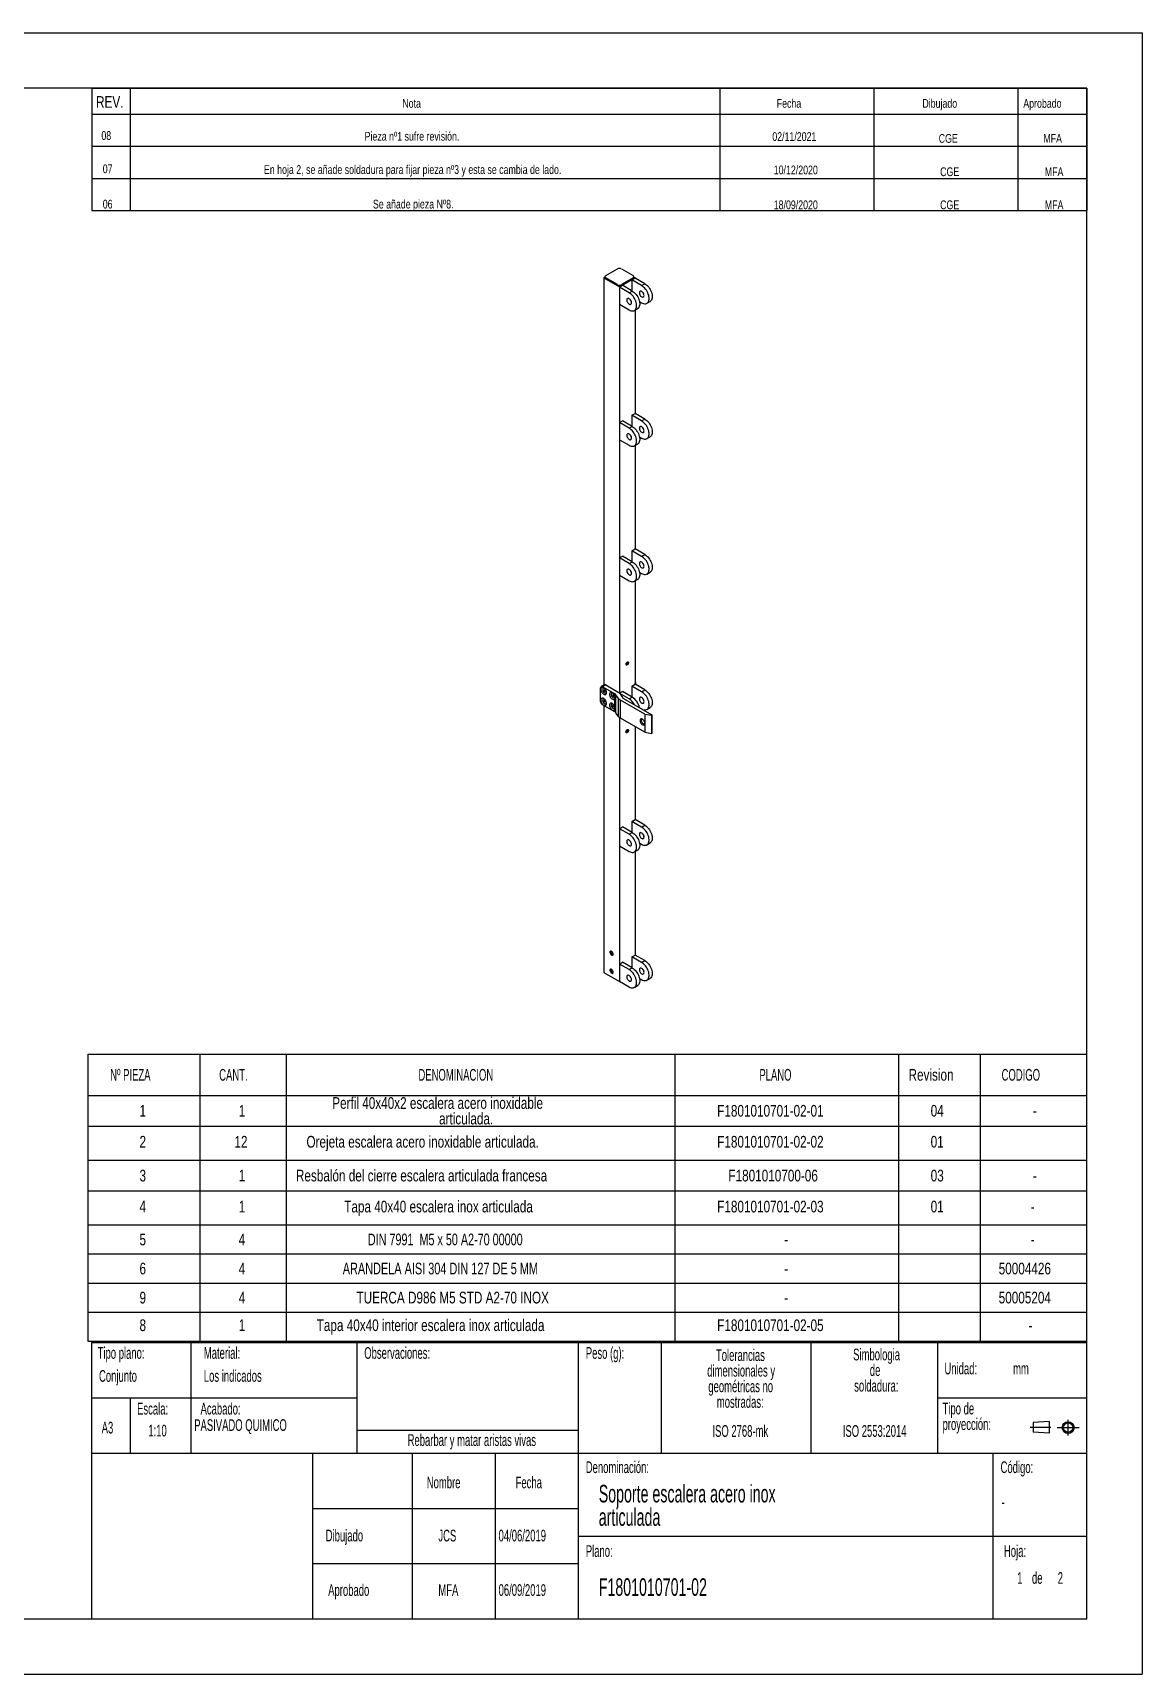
# Model space of a CAD drawing. Extents: x 0 to 4200, y 0 to 2970.
# Drawn here: x 2194 to 4200, y 0 to 2970 of the extents above; entities that cross this region are included whole.
import ezdxf

# ---------------------------------------------------------------- set-up
doc = ezdxf.new("R2010")
doc.units = 0
doc.header["$LTSCALE"] = 10
doc.linetypes.add('CENTERX2', pattern=[20.32, 12.7, -2.54, 2.54, -2.54])
doc.layers.get('0').update_dxf_attribs({"linetype": 'CONTINUOUS'})
doc.layers.add('FORMATO', color=7, linetype='CONTINUOUS')
doc.layers.add('SLD-0', color=179, linetype='CONTINUOUS')
doc.styles.add('SLDTEXTSTYLE0', font='TXT', dxfattribs={"width": 0.75})
doc.styles.add('SLDTEXTSTYLE1', font='TXT', dxfattribs={"width": 0.605})
doc.styles.add('SLDTEXTSTYLE2', font='TXT', dxfattribs={"width": 0.689655})
doc.styles.add('SLDTEXTSTYLE3', font='TXT', dxfattribs={"width": 0.69697})

# ---------------------------------------------------------------- blocks, each defined once
blk = doc.blocks.new('BLOQUE3')
at = {"color": 7, "linetype": 'CENTERX2'}
for p, q in [((4005.2, 1288.5), (4005.2, 1311.9)), ((3979.2, 1300.6), (3948, 1300.6)), ((3988.8, 1300.2), (4021.6, 1300.2))]:
    blk.add_line(p, q, dxfattribs=at)
at = {"color": 7, "linetype": 'CONTINUOUS'}
for p, q in [((3976.8, 1309.5), (3952.3, 1307.7)), ((3952.3, 1307.7), (3952.3, 1293.4)), ((3976.8, 1291.6), (3952.3, 1293.4)), ((3976.8, 1309.5), (3976.8, 1291.6))]:
    blk.add_line(p, q, dxfattribs=at)
for radius in [8.92, 7.13]:
    blk.add_circle((4005.2, 1300.2), radius, dxfattribs=at)
blk = doc.blocks.new('SW_NOTE_0_1')
at = {"layer": 'SLD-0', "color": 0, "attachment_point": 2, "style": 'SLDTEXTSTYLE1'}
for s, insert, char_height in [('dimensionales y', (75.4, -0.9), 21.167), ('Tolerancias', (74.1, 27.3), 21.167), ('geométricas no', (74.6, -29.2), 21.167), ('mostradas:', (73.8, -57.4), 21.17)]:
    blk.add_mtext(s, dxfattribs=dict(at, insert=insert, char_height=char_height))
blk = doc.blocks.new('SW_NOTE_0_2')
at = {"layer": 'SLD-0', "color": 0, "attachment_point": 1, "style": 'SLDTEXTSTYLE1'}
for s, insert, char_height in [('Tipo de', (0, 27.3), 21.17), ('proyección:', (0, -0.9), 21.167)]:
    blk.add_mtext(s, dxfattribs=dict(at, insert=insert, char_height=char_height))
blk = doc.blocks.new('SW_NOTE_0_3')
at = {"layer": 'SLD-0', "color": 0, "char_height": 21.17, "attachment_point": 2, "style": 'SLDTEXTSTYLE1'}
for s, insert in [('Simbologia', (71.1, 27.3)), ('de', (68.4, -0.9)), ('soldadura:', (70.6, -29.2))]:
    blk.add_mtext(s, dxfattribs=dict(at, insert=insert))
blk = doc.blocks.new('SW_NOTE_0_5')
at = {"layer": 'SLD-0', "color": 0, "char_height": 31.75, "attachment_point": 1, "style": 'SLDTEXTSTYLE1'}
for s, insert in [('Soporte escalera acero inox', (0, 40.9)), ('articulada', (0, -1.4))]:
    blk.add_mtext(s, dxfattribs=dict(at, insert=insert))
blk = doc.blocks.new('SW_TABLEANNOTATION_0')
at = {"layer": 'FORMATO', "color": 0}
for p, q in [((0, 0), (0, -74.2)), ((0, 0), (202.9, 0)), ((202.9, 0), (202.9, -74.2)), ((202.9, 0), (358.7, 0)), ((358.7, 0), (358.7, -74.2)), ((358.7, 0), (1061.5, 0)), ((1061.5, 0), (1061.5, -74.2)), ((1061.5, 0), (1466.2, 0)), ((1466.2, 0), (1466.2, -74.2)), ((1466.2, 0), (1613.4, 0)), ((1613.4, 0), (1613.4, -74.2)), ((1613.4, 0), (1806, 0)), ((1806, 0), (1806, -74.2)), ((0, -74.2), (202.9, -74.2)), ((0, -74.2), (0, -130.1)), ((202.9, -74.2), (358.7, -74.2)), ((202.9, -74.2), (202.9, -130.1)), ((358.7, -74.2), (1061.5, -74.2)), ((358.7, -74.2), (358.7, -130.1)), ((1061.5, -74.2), (1466.2, -74.2)), ((1061.5, -74.2), (1061.5, -130.1)), ((1466.2, -74.2), (1613.4, -74.2)), ((1466.2, -74.2), (1466.2, -130.1)), ((1613.4, -74.2), (1806, -74.2)), ((1613.4, -74.2), (1613.4, -130.1)), ((1806, -74.2), (1806, -130.1)), ((0, -130.1), (0, -191.5)), ((0, -130.1), (202.9, -130.1)), ((202.9, -130.1), (202.9, -191.5)), ((202.9, -130.1), (358.7, -130.1)), ((358.7, -130.1), (358.7, -191.5)), ((358.7, -130.1), (1061.5, -130.1)), ((1061.5, -130.1), (1061.5, -191.5)), ((1061.5, -130.1), (1466.2, -130.1)), ((1466.2, -130.1), (1466.2, -191.5)), ((1466.2, -130.1), (1613.4, -130.1)), ((1613.4, -130.1), (1613.4, -191.5)), ((1613.4, -130.1), (1806, -130.1)), ((1806, -130.1), (1806, -191.5)), ((0, -191.5), (0, -247.3)), ((0, -191.5), (202.9, -191.5)), ((202.9, -191.5), (202.9, -247.3)), ((202.9, -191.5), (358.7, -191.5)), ((358.7, -191.5), (358.7, -247.3)), ((358.7, -191.5), (1061.5, -191.5)), ((1061.5, -191.5), (1061.5, -247.3)), ((1061.5, -191.5), (1466.2, -191.5)), ((1466.2, -191.5), (1466.2, -247.3)), ((1466.2, -191.5), (1613.4, -191.5)), ((1613.4, -191.5), (1613.4, -247.3)), ((1613.4, -191.5), (1806, -191.5)), ((1806, -191.5), (1806, -247.3)), ((0, -247.3), (0, -308.7)), ((0, -247.3), (202.9, -247.3)), ((202.9, -247.3), (202.9, -308.7)), ((202.9, -247.3), (358.7, -247.3)), ((358.7, -247.3), (358.7, -308.7)), ((358.7, -247.3), (1061.5, -247.3)), ((1061.5, -247.3), (1061.5, -308.7)), ((1061.5, -247.3), (1466.2, -247.3)), ((1466.2, -247.3), (1466.2, -308.7)), ((1466.2, -247.3), (1613.4, -247.3)), ((1613.4, -247.3), (1613.4, -308.7)), ((1613.4, -247.3), (1806, -247.3)), ((1806, -247.3), (1806, -308.7)), ((0, -308.7), (0, -361.3)), ((0, -308.7), (202.9, -308.7)), ((202.9, -308.7), (202.9, -361.3)), ((202.9, -308.7), (358.7, -308.7)), ((358.7, -308.7), (358.7, -361.3)), ((358.7, -308.7), (1061.5, -308.7)), ((1061.5, -308.7), (1061.5, -361.3)), ((1061.5, -308.7), (1466.2, -308.7)), ((1466.2, -308.7), (1466.2, -361.3)), ((1466.2, -308.7), (1613.4, -308.7)), ((1613.4, -308.7), (1613.4, -361.3)), ((1613.4, -308.7), (1806, -308.7)), ((1806, -308.7), (1806, -361.3)), ((0, -361.3), (0, -413.9)), ((0, -361.3), (202.9, -361.3)), ((202.9, -361.3), (202.9, -413.9)), ((202.9, -361.3), (358.7, -361.3)), ((358.7, -361.3), (358.7, -413.9)), ((358.7, -361.3), (1061.5, -361.3)), ((1061.5, -361.3), (1061.5, -413.9)), ((1061.5, -361.3), (1466.2, -361.3)), ((1466.2, -361.3), (1466.2, -413.9)), ((1466.2, -361.3), (1613.4, -361.3)), ((1613.4, -361.3), (1613.4, -413.9)), ((1613.4, -361.3), (1806, -361.3)), ((1806, -361.3), (1806, -413.9)), ((0, -413.9), (0, -466.5)), ((0, -413.9), (202.9, -413.9)), ((202.9, -413.9), (202.9, -466.5)), ((202.9, -413.9), (358.7, -413.9)), ((358.7, -413.9), (358.7, -466.5)), ((358.7, -413.9), (1061.5, -413.9)), ((1061.5, -413.9), (1061.5, -466.5)), ((1061.5, -413.9), (1466.2, -413.9)), ((1466.2, -413.9), (1466.2, -466.5)), ((1466.2, -413.9), (1613.4, -413.9)), ((1613.4, -413.9), (1613.4, -466.5)), ((1613.4, -413.9), (1806, -413.9)), ((1806, -413.9), (1806, -466.5)), ((0, -466.5), (0, -519.1)), ((0, -466.5), (202.9, -466.5)), ((202.9, -466.5), (202.9, -519.1)), ((202.9, -466.5), (358.7, -466.5)), ((358.7, -466.5), (358.7, -519.1)), ((358.7, -466.5), (1061.5, -466.5)), ((1061.5, -466.5), (1061.5, -519.1)), ((1061.5, -466.5), (1466.2, -466.5)), ((1466.2, -466.5), (1466.2, -519.1)), ((1466.2, -466.5), (1613.4, -466.5)), ((1613.4, -466.5), (1613.4, -519.1)), ((1613.4, -466.5), (1806, -466.5)), ((1806, -466.5), (1806, -519.1)), ((0, -519.1), (202.9, -519.1)), ((202.9, -519.1), (358.7, -519.1)), ((358.7, -519.1), (1061.5, -519.1)), ((1061.5, -519.1), (1466.2, -519.1)), ((1466.2, -519.1), (1613.4, -519.1)), ((1613.4, -519.1), (1806, -519.1))]:
    blk.add_line(p, q, dxfattribs=at)
at = {"layer": 'FORMATO', "color": 0, "attachment_point": 1}
for s, insert, char_height, style in [('Nº PIEZA', (40.6, -26.5), 21.17, 'SLDTEXTSTYLE1'), ('CANT.', (237.7, -26.5), 21.17, 'SLDTEXTSTYLE1'), ('DENOMINACION', (598, -26.5), 21.167, 'SLDTEXTSTYLE1'), ('PLANO', (1214.5, -26.5), 21.17, 'SLDTEXTSTYLE1'), ('Revision', (1484.2, -26.5), 21.17, 'SLDTEXTSTYLE0'), ('CODIGO', (1652.5, -26.5), 21.17, 'SLDTEXTSTYLE1'), ('Perfil 40x40x2 escalera acero inoxidable', (442.1, -77.5), 21.167, 'SLDTEXTSTYLE0'), ('1', (93.6, -91.6), 21.2, 'SLDTEXTSTYLE0'), ('1', (273, -91.6), 21.2, 'SLDTEXTSTYLE0'), ('articulada.', (635.2, -105.7), 21.167, 'SLDTEXTSTYLE0'), ('F1801010701-02-01', (1138.2, -91.6), 21.167, 'SLDTEXTSTYLE0'), ('04', (1524.2, -91.6), 21.17, 'SLDTEXTSTYLE0'), ('-', (1709.1, -91.6), 21.2, 'SLDTEXTSTYLE0'), ('2', (93.6, -147.6), 21.2, 'SLDTEXTSTYLE0'), ('12', (265.2, -147.6), 21.17, 'SLDTEXTSTYLE0'), ('Orejeta escalera acero inoxidable articulada.', (395.5, -147.6), 21.167, 'SLDTEXTSTYLE0'), ('F1801010701-02-02', (1138.2, -147.6), 21.167, 'SLDTEXTSTYLE0'), ('01', (1524.2, -147.6), 21.17, 'SLDTEXTSTYLE0'), ('Resbalón del cierre escalera articulada francesa', (376.4, -208.8), 21.167, 'SLDTEXTSTYLE0'), ('3', (93.6, -208.8), 21.2, 'SLDTEXTSTYLE0'), ('1', (273, -208.8), 21.2, 'SLDTEXTSTYLE0'), ('F1801010700-06', (1158.5, -208.8), 21.167, 'SLDTEXTSTYLE0'), ('03', (1524.2, -208.8), 21.17, 'SLDTEXTSTYLE0'), ('-', (1709.1, -208.8), 21.2, 'SLDTEXTSTYLE0'), ('4', (93.6, -264.9), 21.2, 'SLDTEXTSTYLE0'), ('1', (273, -264.9), 21.2, 'SLDTEXTSTYLE0'), ('Tapa 40x40 escalera inox articulada', (463.8, -264.9), 21.167, 'SLDTEXTSTYLE0'), ('F1801010701-02-03', (1138.2, -264.9), 21.167, 'SLDTEXTSTYLE0'), ('01', (1524.2, -264.9), 21.17, 'SLDTEXTSTYLE0'), ('-', (1705, -264.9), 21.2, 'SLDTEXTSTYLE0'), ('5', (93.6, -324.4), 21.2, 'SLDTEXTSTYLE0'), ('4', (273, -324.4), 21.2, 'SLDTEXTSTYLE0'), ('DIN 7991  M5 x 50 A2-70 00000', (506.5, -324.4), 21.167, 'SLDTEXTSTYLE2'), ('-', (1259.2, -324.4), 21.2, 'SLDTEXTSTYLE0'), ('-', (1705, -324.4), 21.2, 'SLDTEXTSTYLE0'), ('6', (93.6, -377), 21.2, 'SLDTEXTSTYLE0'), ('4', (273, -377), 21.2, 'SLDTEXTSTYLE0'), ('ARANDELA AISI 304 DIN 127 DE 5 MM', (461.1, -377), 21.167, 'SLDTEXTSTYLE3'), ('50004426', (1647.2, -377), 21.17, 'SLDTEXTSTYLE0'), ('-', (1259.2, -377), 21.2, 'SLDTEXTSTYLE0'), ('9', (93.6, -429.6), 21.2, 'SLDTEXTSTYLE0'), ('4', (273, -429.6), 21.2, 'SLDTEXTSTYLE0'), ('TUERCA D986 M5 STD A2-70 INOX', (485.9, -429.6), 21.167, 'SLDTEXTSTYLE0'), ('-', (1259.2, -429.6), 21.2, 'SLDTEXTSTYLE0'), ('50005204', (1647.2, -429.6), 21.17, 'SLDTEXTSTYLE0'), ('8', (93.6, -479.6), 21.2, 'SLDTEXTSTYLE0'), ('1', (273, -479.6), 21.2, 'SLDTEXTSTYLE0'), ('Tapa 40x40 interior escalera inox articulada', (414, -479.6), 21.167, 'SLDTEXTSTYLE0'), ('F1801010701-02-05', (1138.2, -479.6), 21.167, 'SLDTEXTSTYLE0'), ('-', (1701.1, -479.6), 21.2, 'SLDTEXTSTYLE0')]:
    blk.add_mtext(s, dxfattribs=dict(at, insert=insert, char_height=char_height, style=style))

msp = doc.modelspace()

# ---------------------------------------------------------------- linework, layer by layer
at = {"color": 7, "linetype": 'CONTINUOUS'}
for p, q in [((0, 2970), (4200, 2970)), ((4200, 2970), (4200, 0)), ((4100, 2870), (200, 2870)), ((4100, 100), (4100, 2870)), ((3228.5, 2528.1), (3226.4, 2526.9)), ((3226.4, 2526.9), (3226.4, 1789.7)), ((3226.4, 2526.9), (3254.7, 2510.6)), ((3228.5, 2528.6), (3228.5, 2526.9)), ((3230, 2530.6), (3251.2, 2542.8)), ((3251.2, 2514.3), (3230, 2526.5)), ((3230, 2526.5), (3230, 2524.9)), ((3251.2, 2512.6), (3230, 2524.9)), ((3254.7, 2510.6), (3283, 2526.9)), ((3258.3, 2542.8), (3279.5, 2530.6)), ((3279.5, 2526.5), (3258.3, 2514.3)), ((3279.5, 2524.9), (3258.3, 2512.6)), ((3277.3, 2522.8), (3283, 2526.1)), ((3279.5, 2524.9), (3279.5, 2526.5)), ((3280.9, 2526.9), (3280.9, 2528.6)), ((3283, 2526.9), (3280.9, 2528.1)), ((3283, 2526.9), (3283, 2526.1)), ((3300.7, 2515.9), (3283, 2526.1)), ((3251.2, 2512.6), (3251.2, 2514.3)), ((3254.7, 2509.8), (3260.4, 2513.1)), ((3254.7, 2510.6), (3254.7, 1775.3)), ((3272.4, 2499.6), (3254.7, 2509.8)), ((3254.7, 2509.8), (3254.7, 2478.8)), ((3258.3, 2514.3), (3258.3, 2512.6)), ((3278, 2502.8), (3260.4, 2513.1)), ((3272.4, 2499.6), (3278, 2502.8)), ((3295, 2512.6), (3277.3, 2522.8)), ((3277.3, 2522.8), (3277.3, 2503.3)), ((3295, 2512.6), (3300.7, 2515.9)), ((3254.7, 2478.8), (3272.4, 2468.6)), ((3281.9, 2467.6), (3287.5, 2470.9)), ((3283, 2468.2), (3283, 2281.2)), ((3291, 2483.9), (3295, 2481.6)), ((3304.5, 2480.7), (3310.2, 2483.9)), ((3254.7, 2264.8), (3260.4, 2268.1)), ((3272.4, 2254.6), (3254.7, 2264.8)), ((3254.7, 2264.8), (3254.7, 2233.8)), ((3278, 2257.9), (3260.4, 2268.1)), ((3272.4, 2254.6), (3278, 2257.9)), ((3277.3, 2277.9), (3283, 2281.2)), ((3295, 2267.7), (3277.3, 2277.9)), ((3277.3, 2277.9), (3277.3, 2258.3)), ((3300.7, 2270.9), (3283, 2281.2)), ((3295, 2267.7), (3300.7, 2270.9)), ((3254.7, 2233.8), (3272.4, 2223.6)), ((3291, 2239), (3295, 2236.7)), ((3304.5, 2235.7), (3310.2, 2239)), ((3281.9, 2222.6), (3287.5, 2225.9)), ((3283, 2223.3), (3283, 2036.2)), ((3254.7, 2019.9), (3260.4, 2023.1)), ((3272.4, 2009.7), (3254.7, 2019.9)), ((3254.7, 2019.9), (3254.7, 1988.8)), ((3278, 2012.9), (3260.4, 2023.1)), ((3277.3, 2032.9), (3283, 2036.2)), ((3295, 2022.7), (3277.3, 2032.9)), ((3277.3, 2032.9), (3277.3, 2013.3)), ((3300.7, 2026), (3283, 2036.2)), ((3295, 2022.7), (3300.7, 2026)), ((3272.4, 2009.7), (3278, 2012.9)), ((3291, 1994), (3295, 1991.7)), ((3304.5, 1990.7), (3310.2, 1994)), ((3254.7, 1988.8), (3272.4, 1978.6)), ((3281.9, 1977.7), (3287.5, 1981)), ((3283, 1978.3), (3283, 1791.2)), ((3220.8, 1760.2), (3220.8, 1784.7)), ((3227.5, 1790.2), (3221.8, 1787)), ((3230, 1790), (3224.3, 1786.7)), ((3246.7, 1773.8), (3224.3, 1786.7)), ((3225.7, 1784.1), (3225.4, 1783.9)), ((3230, 1790), (3252.3, 1777.1)), ((3277.3, 1788), (3283, 1791.2)), ((3295, 1777.8), (3277.3, 1788)), ((3277.3, 1788), (3277.3, 1768.4)), ((3300.7, 1781), (3283, 1791.2)), ((3246.7, 1741.2), (3224.3, 1754.1)), ((3225.7, 1764.5), (3225.4, 1764.4)), ((3226.4, 1752.8), (3226.4, 1269.5)), ((3226.6, 1760.4), (3226.9, 1761.7)), ((3228.1, 1761.3), (3226.6, 1760.4)), ((3227.5, 1758.9), (3226.6, 1760.4)), ((3226.7, 1781.1), (3227.8, 1781.2)), ((3226.7, 1779.7), (3226.7, 1781.1)), ((3228.3, 1780.6), (3226.7, 1779.7)), ((3227.8, 1778.4), (3226.7, 1779.7)), ((3226.9, 1761.7), (3228.1, 1761.4)), ((3228.9, 1759.8), (3227.5, 1758.9)), ((3228.7, 1758.7), (3227.5, 1758.9)), ((3227.8, 1781.2), (3228.9, 1779.9)), ((3228.9, 1779), (3227.8, 1778.4)), ((3228.9, 1778.4), (3227.8, 1778.4)), ((3228.1, 1761.4), (3229, 1759.9)), ((3229, 1759.9), (3228.7, 1758.7)), ((3228.9, 1779.9), (3228.9, 1778.4)), ((3230.2, 1775.6), (3230.6, 1775.8)), ((3230.2, 1756), (3230.6, 1756.2)), ((3241.3, 1775.2), (3241, 1775)), ((3241.3, 1755.6), (3241, 1755.4)), ((3242.1, 1771.7), (3242.9, 1772.4)), ((3243.1, 1772.2), (3242.1, 1771.7)), ((3242.6, 1770.1), (3242.1, 1771.7)), ((3242.2, 1751.4), (3242.5, 1752.7)), ((3243.7, 1752.3), (3242.2, 1751.4)), ((3242.5, 1752.7), (3243.6, 1752.4)), ((3244.2, 1771), (3242.6, 1770.1)), ((3243.8, 1769.2), (3242.6, 1770.1)), ((3242.9, 1772.4), (3244.1, 1771.5)), ((3243.6, 1752.4), (3244.5, 1750.9)), ((3244.6, 1769.9), (3243.8, 1769.2)), ((3244.1, 1771.5), (3244.6, 1769.9)), ((3244.2, 1771), (3244.1, 1771.5)), ((3244.3, 1771), (3244.2, 1771)), ((3245.8, 1766.6), (3246.1, 1766.8)), ((3246.7, 1769.6), (3246.7, 1773.8)), ((3246.7, 1750), (3246.7, 1764.9)), ((3253, 1765.5), (3248.5, 1772.2)), ((3248.5, 1739.6), (3248.5, 1772.2)), ((3253, 1732.9), (3253, 1765.5)), ((3255, 1775.1), (3260.4, 1778.2)), ((3272.4, 1764.7), (3255.6, 1774.4)), ((3255.9, 1773.9), (3260.5, 1767.2)), ((3300.7, 1736.9), (3256.6, 1762.4)), ((3256.6, 1729.7), (3256.6, 1762.4)), ((3278, 1768), (3260.4, 1778.2)), ((3262.3, 1765.6), (3313.5, 1736.1)), ((3272.4, 1764.7), (3278, 1768)), ((3295, 1777.8), (3300.7, 1781)), ((3243.1, 1750), (3242.2, 1751.4)), ((3244.5, 1750.8), (3243.1, 1750)), ((3244.3, 1749.7), (3243.1, 1750)), ((3244.5, 1750.9), (3244.3, 1749.7)), ((3245.8, 1747), (3246.1, 1747.2)), ((3246.7, 1741.2), (3246.7, 1745.3)), ((3253, 1732.9), (3248.5, 1739.6)), ((3254.7, 1731), (3254.7, 1253.1)), ((3300.7, 1704.3), (3256.6, 1729.7)), ((3300.7, 1736.9), (3312.5, 1735.1)), ((3300.7, 1736.9), (3300.7, 1720.6)), ((3304.5, 1745.8), (3310.2, 1749.1)), ((3312.5, 1735.1), (3312.5, 1702.4)), ((3313.8, 1703), (3313.8, 1735.7)), ((3283, 1714.5), (3283, 1546.3)), ((3300.7, 1720.6), (3300.7, 1704.3)), ((3300.7, 1704.3), (3312.5, 1702.4)), ((3277.3, 1543), (3283, 1546.3)), ((3300.7, 1536.1), (3283, 1546.3)), ((3254.7, 1529.9), (3260.4, 1533.2)), ((3272.4, 1519.7), (3254.7, 1529.9)), ((3254.7, 1529.9), (3254.7, 1498.9)), ((3278, 1523), (3260.4, 1533.2)), ((3272.4, 1519.7), (3278, 1523)), ((3295, 1532.8), (3277.3, 1543)), ((3277.3, 1543), (3277.3, 1523.4)), ((3295, 1532.8), (3300.7, 1536.1)), ((3254.7, 1498.9), (3272.4, 1488.7)), ((3281.9, 1487.8), (3287.5, 1491)), ((3283, 1488.4), (3283, 1301.3)), ((3291, 1504.1), (3295, 1501.8)), ((3304.5, 1500.8), (3310.2, 1504.1)), ((3254.7, 1285), (3260.4, 1288.2)), ((3272.4, 1274.8), (3254.7, 1285)), ((3254.7, 1285), (3254.7, 1253.9)), ((3278, 1278), (3260.4, 1288.2)), ((3272.4, 1274.8), (3278, 1278)), ((3277.3, 1298), (3283, 1301.3)), ((3295, 1287.8), (3277.3, 1298)), ((3277.3, 1298), (3277.3, 1278.4)), ((3300.7, 1291.1), (3283, 1301.3)), ((3295, 1287.8), (3300.7, 1291.1)), ((3226.4, 1269.5), (3254.7, 1253.1)), ((3254.7, 1253.9), (3272.4, 1243.7)), ((3254.7, 1253.1), (3255.4, 1253.5)), ((3291, 1259.1), (3295, 1256.8)), ((3304.5, 1255.9), (3310.2, 1259.1)), ((3281.9, 1242.8), (3287.5, 1246.1)), ((2300, 600), (4100, 600)), ((2300, 600), (2300, 100)), ((200, 100), (4100, 100)), ((75.3, 0), (4200, 0))]:
    msp.add_line(p, q, dxfattribs=at)
at = {"color": 7, "linetype": 'CONTINUOUS', "flags": 128}
for points in [[(3272.4, 2468.6), (3274.2, 2467.6), (3276, 2467), (3277.7, 2466.7), (3279.4, 2466.8), (3280.9, 2467.1), (3282.2, 2467.8), (3283.4, 2468.8), (3284.3, 2470), (3285.1, 2471.6), (3285.5, 2473.3), (3285.8, 2475.3), (3285.8, 2477.4), (3285.5, 2479.6), (3285.1, 2482), (3284.3, 2484.3), (3283.4, 2486.7), (3282.2, 2489), (3280.9, 2491.2), (3279.4, 2493.3), (3277.7, 2495.2), (3276, 2496.9), (3274.2, 2498.4), (3272.4, 2499.6)], [(3278, 2502.8), (3279.9, 2501.6), (3281.7, 2500.2), (3283.4, 2498.5), (3285, 2496.6), (3286.5, 2494.5), (3287.9, 2492.3), (3289, 2489.9), (3290, 2487.6), (3290.7, 2485.2), (3291.2, 2482.9), (3291.5, 2480.7), (3291.5, 2478.5), (3291.2, 2476.6), (3290.7, 2474.8), (3290, 2473.3), (3289, 2472), (3287.9, 2471.1), (3287.5, 2470.9)], [(3299.3, 2494.7), (3299.1, 2496), (3298.7, 2497.3), (3298.1, 2498.7), (3297.3, 2500), (3296.3, 2501), (3295.3, 2501.9), (3294.2, 2502.4), (3293.2, 2502.6), (3292.3, 2502.5), (3291.6, 2502), (3291.1, 2501.2), (3290.8, 2500.2), (3290.8, 2498.9), (3291.1, 2497.6), (3291.6, 2496.2), (3292.3, 2494.9), (3293.2, 2493.7), (3294.2, 2492.8), (3295.3, 2492.1), (3296.3, 2491.7), (3297.3, 2491.7), (3298.1, 2492), (3298.7, 2492.6), (3299.1, 2493.5), (3299.3, 2494.7)], [(3295, 2481.6), (3296.8, 2480.7), (3298.6, 2480.1), (3300.4, 2479.8), (3302, 2479.8), (3303.5, 2480.2), (3304.8, 2480.9), (3306, 2481.8), (3306.9, 2483.1), (3307.7, 2484.6), (3308.2, 2486.4), (3308.4, 2488.3), (3308.4, 2490.4), (3308.2, 2492.7), (3307.7, 2495), (3306.9, 2497.4), (3306, 2499.7), (3304.8, 2502), (3303.5, 2504.3), (3302, 2506.4), (3300.4, 2508.3), (3298.6, 2510), (3296.8, 2511.4), (3295, 2512.6)], [(3300.7, 2515.9), (3302.5, 2514.7), (3304.3, 2513.2), (3306, 2511.5), (3307.7, 2509.6), (3309.2, 2507.5), (3310.5, 2505.3), (3311.7, 2503), (3312.6, 2500.6), (3313.3, 2498.3), (3313.8, 2496), (3314.1, 2493.7), (3314.1, 2491.6), (3313.8, 2489.6), (3313.3, 2487.9), (3312.6, 2486.4), (3311.7, 2485.1), (3310.5, 2484.1), (3310.2, 2483.9)], [(3276.6, 2481.6), (3276.5, 2482.9), (3276.1, 2484.3), (3275.5, 2485.6), (3274.7, 2486.9), (3273.7, 2488), (3272.7, 2488.8), (3271.6, 2489.3), (3270.6, 2489.5), (3269.7, 2489.4), (3269, 2488.9), (3268.4, 2488.1), (3268.2, 2487.1), (3268.2, 2485.9), (3268.4, 2484.5), (3269, 2483.2), (3269.7, 2481.9), (3270.6, 2480.7), (3271.6, 2479.7), (3272.7, 2479), (3273.7, 2478.6), (3274.7, 2478.6), (3275.5, 2478.9), (3276.1, 2479.6), (3276.5, 2480.5), (3276.6, 2481.6)], [(3278, 2257.9), (3279.9, 2256.7), (3281.7, 2255.2), (3283.4, 2253.5), (3285, 2251.6), (3286.5, 2249.5), (3287.9, 2247.3), (3289, 2245), (3290, 2242.6), (3290.7, 2240.3), (3291.2, 2237.9), (3291.5, 2235.7), (3291.5, 2233.6), (3291.2, 2231.6), (3290.7, 2229.9), (3290, 2228.3), (3289, 2227.1), (3287.9, 2226.1), (3287.5, 2225.9)], [(3299.3, 2249.7), (3299.1, 2251), (3298.7, 2252.4), (3298.1, 2253.7), (3297.3, 2255), (3296.3, 2256.1), (3295.3, 2256.9), (3294.2, 2257.4), (3293.2, 2257.6), (3292.3, 2257.5), (3291.6, 2257), (3291.1, 2256.2), (3290.8, 2255.2), (3290.8, 2254), (3291.1, 2252.6), (3291.6, 2251.3), (3292.3, 2250), (3293.2, 2248.8), (3294.2, 2247.8), (3295.3, 2247.1), (3296.3, 2246.7), (3297.3, 2246.7), (3298.1, 2247), (3298.7, 2247.7), (3299.1, 2248.6), (3299.3, 2249.7)], [(3295, 2236.7), (3296.8, 2235.7), (3298.6, 2235.1), (3300.4, 2234.8), (3302, 2234.9), (3303.5, 2235.2), (3304.8, 2235.9), (3306, 2236.9), (3306.9, 2238.1), (3307.7, 2239.7), (3308.2, 2241.4), (3308.4, 2243.4), (3308.4, 2245.5), (3308.2, 2247.7), (3307.7, 2250.1), (3306.9, 2252.4), (3306, 2254.8), (3304.8, 2257.1), (3303.5, 2259.3), (3302, 2261.4), (3300.4, 2263.3), (3298.6, 2265), (3296.8, 2266.5), (3295, 2267.7)], [(3300.7, 2270.9), (3302.5, 2269.7), (3304.3, 2268.3), (3306, 2266.6), (3307.7, 2264.7), (3309.2, 2262.6), (3310.5, 2260.4), (3311.7, 2258), (3312.6, 2255.7), (3313.3, 2253.3), (3313.8, 2251), (3314.1, 2248.8), (3314.1, 2246.6), (3313.8, 2244.7), (3313.3, 2242.9), (3312.6, 2241.4), (3311.7, 2240.1), (3310.5, 2239.2), (3310.2, 2239)], [(3276.6, 2236.7), (3276.5, 2237.9), (3276.1, 2239.3), (3275.5, 2240.7), (3274.7, 2241.9), (3273.7, 2243), (3272.7, 2243.8), (3271.6, 2244.4), (3270.6, 2244.6), (3269.7, 2244.4), (3269, 2244), (3268.4, 2243.2), (3268.2, 2242.1), (3268.2, 2240.9), (3268.4, 2239.6), (3269, 2238.2), (3269.7, 2236.9), (3270.6, 2235.7), (3271.6, 2234.7), (3272.7, 2234.1), (3273.7, 2233.7), (3274.7, 2233.7), (3275.5, 2234), (3276.1, 2234.6), (3276.5, 2235.5), (3276.6, 2236.7)], [(3272.4, 2223.6), (3274.2, 2222.7), (3276, 2222.1), (3277.7, 2221.8), (3279.4, 2221.8), (3280.9, 2222.2), (3282.2, 2222.8), (3283.4, 2223.8), (3284.3, 2225.1), (3285.1, 2226.6), (3285.5, 2228.4), (3285.8, 2230.3), (3285.8, 2232.4), (3285.5, 2234.7), (3285.1, 2237), (3284.3, 2239.4), (3283.4, 2241.7), (3282.2, 2244), (3280.9, 2246.2), (3279.4, 2248.3), (3277.7, 2250.2), (3276, 2251.9), (3274.2, 2253.4), (3272.4, 2254.6)], [(3295, 1991.7), (3296.8, 1990.8), (3298.6, 1990.2), (3300.4, 1989.9), (3302, 1989.9), (3303.5, 1990.3), (3304.8, 1990.9), (3306, 1991.9), (3306.9, 1993.2), (3307.7, 1994.7), (3308.2, 1996.5), (3308.4, 1998.4), (3308.4, 2000.5), (3308.2, 2002.8), (3307.7, 2005.1), (3306.9, 2007.5), (3306, 2009.8), (3304.8, 2012.1), (3303.5, 2014.3), (3302, 2016.4), (3300.4, 2018.3), (3298.6, 2020), (3296.8, 2021.5), (3295, 2022.7)], [(3300.7, 2026), (3302.5, 2024.8), (3304.3, 2023.3), (3306, 2021.6), (3307.7, 2019.7), (3309.2, 2017.6), (3310.5, 2015.4), (3311.7, 2013.1), (3312.6, 2010.7), (3313.3, 2008.4), (3313.8, 2006), (3314.1, 2003.8), (3314.1, 2001.7), (3313.8, 1999.7), (3313.3, 1998), (3312.6, 1996.4), (3311.7, 1995.2), (3310.5, 1994.2), (3310.2, 1994)], [(3276.6, 1991.7), (3276.5, 1993), (3276.1, 1994.4), (3275.5, 1995.7), (3274.7, 1997), (3273.7, 1998), (3272.7, 1998.9), (3271.6, 1999.4), (3270.6, 1999.6), (3269.7, 1999.5), (3269, 1999), (3268.4, 1998.2), (3268.2, 1997.2), (3268.2, 1996), (3268.4, 1994.6), (3269, 1993.2), (3269.7, 1991.9), (3270.6, 1990.8), (3271.6, 1989.8), (3272.7, 1989.1), (3273.7, 1988.7), (3274.7, 1988.7), (3275.5, 1989), (3276.1, 1989.6), (3276.5, 1990.6), (3276.6, 1991.7)], [(3272.4, 1978.6), (3274.2, 1977.7), (3276, 1977.1), (3277.7, 1976.8), (3279.4, 1976.9), (3280.9, 1977.2), (3282.2, 1977.9), (3283.4, 1978.9), (3284.3, 1980.1), (3285.1, 1981.6), (3285.5, 1983.4), (3285.8, 1985.3), (3285.8, 1987.5), (3285.5, 1989.7), (3285.1, 1992), (3284.3, 1994.4), (3283.4, 1996.8), (3282.2, 1999.1), (3280.9, 2001.3), (3279.4, 2003.4), (3277.7, 2005.3), (3276, 2007), (3274.2, 2008.5), (3272.4, 2009.7)], [(3278, 2012.9), (3279.9, 2011.7), (3281.7, 2010.3), (3283.4, 2008.5), (3285, 2006.6), (3286.5, 2004.5), (3287.9, 2002.3), (3289, 2000), (3290, 1997.7), (3290.7, 1995.3), (3291.2, 1993), (3291.5, 1990.7), (3291.5, 1988.6), (3291.2, 1986.7), (3290.7, 1984.9), (3290, 1983.4), (3289, 1982.1), (3287.9, 1981.1), (3287.5, 1981)], [(3299.3, 2004.8), (3299.1, 2006), (3298.7, 2007.4), (3298.1, 2008.8), (3297.3, 2010), (3296.3, 2011.1), (3295.3, 2011.9), (3294.2, 2012.5), (3293.2, 2012.7), (3292.3, 2012.5), (3291.6, 2012.1), (3291.1, 2011.3), (3290.8, 2010.2), (3290.8, 2009), (3291.1, 2007.7), (3291.6, 2006.3), (3292.3, 2005), (3293.2, 2003.8), (3294.2, 2002.8), (3295.3, 2002.2), (3296.3, 2001.8), (3297.3, 2001.8), (3298.1, 2002.1), (3298.7, 2002.7), (3299.1, 2003.6), (3299.3, 2004.8)], [(3266.6, 1827.5), (3266.7, 1828.4), (3267, 1829.4), (3267.6, 1830.3), (3268.3, 1831), (3269, 1831.5), (3269.8, 1831.8), (3270.4, 1831.6), (3270.9, 1831.2), (3271.1, 1830.5), (3271.1, 1829.7), (3270.9, 1828.7), (3270.4, 1827.7), (3269.8, 1826.9), (3269, 1826.3), (3268.3, 1825.9), (3267.6, 1825.8), (3267, 1826.1), (3266.7, 1826.7), (3266.6, 1827.5)], [(3226.4, 1784.9), (3225.3, 1785.4), (3224.2, 1785.6), (3223.2, 1785.5), (3222.4, 1785), (3221.8, 1784.2), (3221.4, 1783.2), (3221.3, 1781.9), (3221.4, 1780.5), (3221.8, 1779.1), (3222.4, 1777.6), (3223.2, 1776.2), (3224.2, 1774.9), (3225.3, 1773.9), (3226.4, 1773.1), (3227.6, 1772.5), (3228.7, 1772.4), (3229.6, 1772.5), (3230.4, 1773), (3231, 1773.7), (3231.4, 1774.8), (3231.6, 1776), (3231.4, 1777.4), (3231, 1778.9), (3230.4, 1780.4), (3229.6, 1781.8), (3228.7, 1783), (3227.6, 1784.1), (3226.4, 1784.9)], [(3228.4, 1783.3), (3228, 1783.6), (3227.1, 1784), (3226.2, 1784.2), (3225.5, 1784), (3224.9, 1783.5), (3224.5, 1782.7), (3224.4, 1781.7)], [(3226.4, 1765.3), (3225.3, 1765.8), (3224.2, 1766), (3223.2, 1765.9), (3222.4, 1765.4), (3221.8, 1764.6), (3221.4, 1763.6), (3221.3, 1762.3), (3221.4, 1761), (3221.8, 1759.5), (3222.4, 1758), (3223.2, 1756.6), (3224.2, 1755.3), (3225.3, 1754.3), (3226.4, 1753.5), (3227.6, 1753), (3228.7, 1752.8), (3229.6, 1752.9), (3230.4, 1753.4), (3231, 1754.1), (3231.4, 1755.2), (3231.6, 1756.4), (3231.4, 1757.8), (3231, 1759.3), (3230.4, 1760.8), (3229.6, 1762.2), (3228.7, 1763.4), (3227.6, 1764.5), (3226.4, 1765.3)], [(3224.4, 1781.7), (3224.5, 1780.6), (3224.9, 1779.4), (3225.5, 1778.2), (3226.2, 1777.2), (3227.1, 1776.3), (3228, 1775.7), (3229, 1775.4), (3229.8, 1775.4), (3230.5, 1775.8), (3230.9, 1776.4), (3231.2, 1777.3), (3231.2, 1778.4), (3231.2, 1778.5)], [(3228.4, 1763.7), (3228, 1764), (3227.1, 1764.4), (3226.2, 1764.6), (3225.5, 1764.4), (3224.9, 1763.9), (3224.5, 1763.1), (3224.4, 1762.1), (3224.5, 1761), (3224.9, 1759.8), (3225.5, 1758.6)], [(3225.5, 1758.6), (3226.3, 1757.6), (3227.2, 1756.7), (3228.1, 1756.1), (3229, 1755.8), (3229.8, 1755.8), (3230.5, 1756.2), (3230.9, 1756.8), (3231.2, 1757.7), (3231.2, 1758.8), (3231.2, 1758.9)], [(3246.7, 1769.6), (3246.1, 1771.1), (3245.3, 1772.6), (3244.3, 1773.9), (3243.3, 1775), (3242.1, 1775.8), (3240.9, 1776.4), (3239.8, 1776.6), (3238.8, 1776.5), (3238, 1776), (3237.4, 1775.3), (3237, 1774.2), (3236.9, 1773), (3237, 1771.5), (3237.4, 1770.1), (3238, 1768.6), (3238.8, 1767.1), (3239.8, 1765.9), (3240.9, 1764.8), (3242.1, 1764), (3243.3, 1763.5), (3244.3, 1763.4), (3245.3, 1763.6), (3246.1, 1764.1), (3246.7, 1764.9)], [(3246.7, 1750), (3246.1, 1751.5), (3245.3, 1753), (3244.3, 1754.3), (3243.3, 1755.4), (3242.1, 1756.3), (3240.9, 1756.8), (3239.8, 1757), (3238.8, 1756.9), (3238, 1756.4), (3237.4, 1755.7), (3237, 1754.6), (3236.9, 1753.4), (3237, 1751.9), (3237.4, 1750.5), (3238, 1749), (3238.8, 1747.5), (3239.8, 1746.3), (3240.9, 1745.2), (3242.1, 1744.4), (3243.3, 1743.9), (3244.3, 1743.8), (3245.3, 1744), (3246.1, 1744.5), (3246.7, 1745.3)], [(3243.9, 1774.3), (3243.2, 1774.8), (3242.3, 1775.2), (3241.4, 1775.2), (3240.8, 1774.8), (3240.3, 1774.2), (3240, 1773.3), (3240, 1772.3), (3240.2, 1771.1)], [(3243.9, 1754.7), (3243.6, 1755), (3242.6, 1755.5), (3241.8, 1755.6), (3241, 1755.4), (3240.4, 1754.9), (3240.1, 1754.1), (3240, 1753.1), (3240.1, 1752), (3240.5, 1750.8), (3241.1, 1749.6)], [(3240.2, 1771.1), (3240.7, 1769.9), (3241.4, 1768.8), (3242.2, 1767.8), (3243.1, 1767), (3244, 1766.6), (3244.9, 1766.4), (3245.7, 1766.6), (3246.2, 1767), (3246.6, 1767.8), (3246.8, 1768.8), (3246.7, 1769.5)], [(3299.3, 1759.8), (3299.1, 1761.1), (3298.7, 1762.5), (3298.1, 1763.8), (3297.3, 1765.1), (3296.3, 1766.1), (3295.3, 1767), (3294.2, 1767.5), (3293.2, 1767.7), (3292.3, 1767.6), (3291.6, 1767.1), (3291.1, 1766.3), (3290.8, 1765.3), (3290.8, 1764.1), (3291.1, 1762.7), (3291.6, 1761.3), (3292.3, 1760), (3293.2, 1758.9), (3294.2, 1757.9), (3295.3, 1757.2), (3296.3, 1756.8), (3297.3, 1756.8), (3298.1, 1757.1), (3298.7, 1757.7), (3299.1, 1758.7), (3299.3, 1759.8)], [(3295.4, 1746.5), (3296.8, 1745.8), (3298.6, 1745.2), (3300.4, 1744.9), (3302, 1745), (3303.5, 1745.3), (3304.8, 1746), (3306, 1747), (3306.9, 1748.2), (3307.7, 1749.7), (3308.2, 1751.5), (3308.4, 1753.4), (3308.4, 1755.6), (3308.2, 1757.8), (3307.7, 1760.1), (3306.9, 1762.5), (3306, 1764.9), (3304.8, 1767.2), (3303.5, 1769.4), (3302, 1771.5), (3300.4, 1773.4), (3298.6, 1775.1), (3296.8, 1776.6), (3295, 1777.8)], [(3300.7, 1781), (3302.5, 1779.8), (3304.3, 1778.4), (3306, 1776.6), (3307.7, 1774.7), (3309.2, 1772.6), (3310.5, 1770.4), (3311.7, 1768.1), (3312.6, 1765.8), (3313.3, 1763.4), (3313.8, 1761.1), (3314.1, 1758.8), (3314.1, 1756.7), (3313.8, 1754.8), (3313.3, 1753), (3312.6, 1751.5), (3311.7, 1750.2), (3310.5, 1749.2), (3310.2, 1749.1)], [(3241.1, 1749.6), (3241.8, 1748.6), (3242.7, 1747.7), (3243.6, 1747.1), (3244.5, 1746.8), (3245.4, 1746.9), (3246, 1747.2), (3246.5, 1747.9), (3246.7, 1748.8), (3246.7, 1749.8), (3246.7, 1750)], [(3300.7, 1720.6), (3300.5, 1721.9), (3300.2, 1723.3), (3299.5, 1724.6), (3298.7, 1725.9), (3297.7, 1727), (3296.7, 1727.8), (3295.6, 1728.3), (3294.6, 1728.5), (3293.7, 1728.4), (3293, 1727.9), (3292.5, 1727.1), (3292.2, 1726.1), (3292.2, 1724.9), (3292.5, 1723.5), (3293, 1722.2), (3293.7, 1720.8), (3294.6, 1719.7), (3295.6, 1718.7), (3296.7, 1718), (3297.7, 1717.6), (3298.7, 1717.6), (3299.5, 1717.9), (3300.2, 1718.5), (3300.5, 1719.5), (3300.7, 1720.6)], [(3297, 1727.6), (3296.6, 1727.7), (3295.8, 1727.8), (3295.1, 1727.5), (3294.6, 1726.9), (3294.3, 1726), (3294.3, 1725), (3294.6, 1723.8), (3295.1, 1722.6), (3295.8, 1721.6), (3296.6, 1720.7), (3297.5, 1720), (3298.4, 1719.6), (3299.2, 1719.6), (3299.9, 1719.9), (3300.4, 1720.5), (3300.6, 1721.3)], [(3312.5, 1735.1), (3312.9, 1735.1), (3313.2, 1735.1), (3313.4, 1735.2), (3313.7, 1735.4), (3313.8, 1735.5), (3313.8, 1735.7), (3313.7, 1735.9), (3313.5, 1736.1)], [(3266.6, 1705), (3266.7, 1705.9), (3267, 1706.9), (3267.6, 1707.8), (3268.3, 1708.6), (3269, 1709.1), (3269.8, 1709.3), (3270.4, 1709.2), (3270.9, 1708.7), (3271.1, 1708.1), (3271.1, 1707.2), (3270.9, 1706.2), (3270.4, 1705.3), (3269.8, 1704.4), (3269, 1703.8), (3268.3, 1703.4), (3267.6, 1703.4), (3267, 1703.6), (3266.7, 1704.2), (3266.6, 1705)], [(3312.5, 1702.4), (3312.9, 1702.4), (3313.2, 1702.5), (3313.4, 1702.6), (3313.7, 1702.7), (3313.8, 1702.9), (3313.8, 1703)], [(3272.4, 1488.7), (3274.2, 1487.8), (3276, 1487.2), (3277.7, 1486.9), (3279.4, 1486.9), (3280.9, 1487.3), (3282.2, 1488), (3283.4, 1488.9), (3284.3, 1490.2), (3285.1, 1491.7), (3285.5, 1493.5), (3285.8, 1495.4), (3285.8, 1497.5), (3285.5, 1499.8), (3285.1, 1502.1), (3284.3, 1504.5), (3283.4, 1506.8), (3282.2, 1509.1), (3280.9, 1511.4), (3279.4, 1513.4), (3277.7, 1515.4), (3276, 1517.1), (3274.2, 1518.5), (3272.4, 1519.7)], [(3278, 1523), (3279.9, 1521.8), (3281.7, 1520.3), (3283.4, 1518.6), (3285, 1516.7), (3286.5, 1514.6), (3287.9, 1512.4), (3289, 1510.1), (3290, 1507.7), (3290.7, 1505.4), (3291.2, 1503), (3291.5, 1500.8), (3291.5, 1498.7), (3291.2, 1496.7), (3290.7, 1495), (3290, 1493.5), (3289, 1492.2), (3287.9, 1491.2), (3287.5, 1491)], [(3299.3, 1514.8), (3299.1, 1516.1), (3298.7, 1517.5), (3298.1, 1518.8), (3297.3, 1520.1), (3296.3, 1521.2), (3295.3, 1522), (3294.2, 1522.6), (3293.2, 1522.8), (3292.3, 1522.6), (3291.6, 1522.1), (3291.1, 1521.4), (3290.8, 1520.3), (3290.8, 1519.1), (3291.1, 1517.8), (3291.6, 1516.4), (3292.3, 1515.1), (3293.2, 1513.9), (3294.2, 1512.9), (3295.3, 1512.2), (3296.3, 1511.9), (3297.3, 1511.8), (3298.1, 1512.1), (3298.7, 1512.8), (3299.1, 1513.7), (3299.3, 1514.8)], [(3295, 1501.8), (3296.8, 1500.9), (3298.6, 1500.2), (3300.4, 1500), (3302, 1500), (3303.5, 1500.3), (3304.8, 1501), (3306, 1502), (3306.9, 1503.3), (3307.7, 1504.8), (3308.2, 1506.5), (3308.4, 1508.5), (3308.4, 1510.6), (3308.2, 1512.8), (3307.7, 1515.2), (3306.9, 1517.5), (3306, 1519.9), (3304.8, 1522.2), (3303.5, 1524.4), (3302, 1526.5), (3300.4, 1528.4), (3298.6, 1530.1), (3296.8, 1531.6), (3295, 1532.8)], [(3300.7, 1536.1), (3302.5, 1534.9), (3304.3, 1533.4), (3306, 1531.7), (3307.7, 1529.8), (3309.2, 1527.7), (3310.5, 1525.5), (3311.7, 1523.2), (3312.6, 1520.8), (3313.3, 1518.4), (3313.8, 1516.1), (3314.1, 1513.9), (3314.1, 1511.7), (3313.8, 1509.8), (3313.3, 1508), (3312.6, 1506.5), (3311.7, 1505.3), (3310.5, 1504.3), (3310.2, 1504.1)], [(3276.6, 1501.8), (3276.5, 1503.1), (3276.1, 1504.4), (3275.5, 1505.8), (3274.7, 1507), (3273.7, 1508.1), (3272.7, 1509), (3271.6, 1509.5), (3270.6, 1509.7), (3269.7, 1509.6), (3269, 1509.1), (3268.4, 1508.3), (3268.2, 1507.3), (3268.2, 1506), (3268.4, 1504.7), (3269, 1503.3), (3269.7, 1502), (3270.6, 1500.8), (3271.6, 1499.9), (3272.7, 1499.2), (3273.7, 1498.8), (3274.7, 1498.8), (3275.5, 1499.1), (3276.1, 1499.7), (3276.5, 1500.6), (3276.6, 1501.8)], [(3243.6, 1302.8), (3243.4, 1303.9), (3243.1, 1305.1), (3242.4, 1306.2), (3241.7, 1307.2), (3240.8, 1307.9), (3239.9, 1308.3), (3239.1, 1308.4), (3238.4, 1308.2), (3237.9, 1307.6), (3237.6, 1306.8), (3237.6, 1305.8), (3237.9, 1304.6), (3238.4, 1303.5), (3239.1, 1302.4), (3239.9, 1301.6), (3240.8, 1301), (3241.7, 1300.7), (3242.4, 1300.8), (3243.1, 1301.2), (3243.4, 1301.9), (3243.6, 1302.8)], [(3239, 1307.1), (3239.1, 1308.1), (3239.3, 1308.4)], [(3278, 1278), (3279.9, 1276.8), (3281.7, 1275.4), (3283.4, 1273.7), (3285, 1271.7), (3286.5, 1269.7), (3287.9, 1267.4), (3289, 1265.1), (3290, 1262.8), (3290.7, 1260.4), (3291.2, 1258.1), (3291.5, 1255.8), (3291.5, 1253.7), (3291.2, 1251.8), (3290.7, 1250), (3290, 1248.5), (3289, 1247.2), (3287.9, 1246.3), (3287.5, 1246.1)], [(3299.3, 1269.9), (3299.1, 1271.2), (3298.7, 1272.5), (3298.1, 1273.9), (3297.3, 1275.1), (3296.3, 1276.2), (3295.3, 1277.1), (3294.2, 1277.6), (3293.2, 1277.8), (3292.3, 1277.7), (3291.6, 1277.2), (3291.1, 1276.4), (3290.8, 1275.4), (3290.8, 1274.1), (3291.1, 1272.8), (3291.6, 1271.4), (3292.3, 1270.1), (3293.2, 1268.9), (3294.2, 1268), (3295.3, 1267.3), (3296.3, 1266.9), (3297.3, 1266.9), (3298.1, 1267.2), (3298.7, 1267.8), (3299.1, 1268.7), (3299.3, 1269.9)], [(3295, 1256.8), (3296.8, 1255.9), (3298.6, 1255.3), (3300.4, 1255), (3302, 1255), (3303.5, 1255.4), (3304.8, 1256.1), (3306, 1257), (3306.9, 1258.3), (3307.7, 1259.8), (3308.2, 1261.6), (3308.4, 1263.5), (3308.4, 1265.6), (3308.2, 1267.9), (3307.7, 1270.2), (3306.9, 1272.6), (3306, 1274.9), (3304.8, 1277.2), (3303.5, 1279.5), (3302, 1281.5), (3300.4, 1283.5), (3298.6, 1285.2), (3296.8, 1286.6), (3295, 1287.8)], [(3300.7, 1291.1), (3302.5, 1289.9), (3304.3, 1288.4), (3306, 1286.7), (3307.7, 1284.8), (3309.2, 1282.7), (3310.5, 1280.5), (3311.7, 1278.2), (3312.6, 1275.8), (3313.3, 1273.5), (3313.8, 1271.1), (3314.1, 1268.9), (3314.1, 1266.8), (3313.8, 1264.8), (3313.3, 1263.1), (3312.6, 1261.6), (3311.7, 1260.3), (3310.5, 1259.3), (3310.2, 1259.1)], [(3243.6, 1270.2), (3243.4, 1271.3), (3243.1, 1272.4), (3242.4, 1273.5), (3241.7, 1274.5), (3240.8, 1275.2), (3239.9, 1275.7), (3239.1, 1275.8), (3238.4, 1275.5), (3237.9, 1275), (3237.6, 1274.1), (3237.6, 1273.1), (3237.9, 1272), (3238.4, 1270.8), (3239.1, 1269.8), (3239.9, 1268.9), (3240.8, 1268.3), (3241.7, 1268), (3242.4, 1268.1), (3243.1, 1268.5), (3243.4, 1269.2), (3243.6, 1270.2)], [(3239, 1274.5), (3239.1, 1275.4), (3239.3, 1275.8)], [(3276.6, 1256.8), (3276.5, 1258.1), (3276.1, 1259.5), (3275.5, 1260.8), (3274.7, 1262.1), (3273.7, 1263.2), (3272.7, 1264), (3271.6, 1264.5), (3270.6, 1264.7), (3269.7, 1264.6), (3269, 1264.1), (3268.4, 1263.3), (3268.2, 1262.3), (3268.2, 1261.1), (3268.4, 1259.7), (3269, 1258.4), (3269.7, 1257), (3270.6, 1255.9), (3271.6, 1254.9), (3272.7, 1254.2), (3273.7, 1253.8), (3274.7, 1253.8), (3275.5, 1254.1), (3276.1, 1254.7), (3276.5, 1255.7), (3276.6, 1256.8)], [(3272.4, 1243.7), (3274.2, 1242.8), (3276, 1242.2), (3277.7, 1241.9), (3279.4, 1242), (3280.9, 1242.3), (3282.2, 1243), (3283.4, 1244), (3284.3, 1245.2), (3285.1, 1246.8), (3285.5, 1248.5), (3285.8, 1250.5), (3285.8, 1252.6), (3285.5, 1254.8), (3285.1, 1257.1), (3284.3, 1259.5), (3283.4, 1261.9), (3282.2, 1264.2), (3280.9, 1266.4), (3279.4, 1268.5), (3277.7, 1270.4), (3276, 1272.1), (3274.2, 1273.6), (3272.4, 1274.8)]]:
    msp.add_lwpolyline(points, dxfattribs=at)
at = {"color": 7, "linetype": 'CONTINUOUS'}
for centre, radius, start, end in [((3231, 2527.2), 2.51, 185.6948, 245.6254), ((3230.7, 2528.6), 2.18, 110.7834, 249.2166), ((3254.7, 2536), 7.69, 62.6097, 117.3903), ((3278.7, 2528.6), 2.18, 290.7834, 69.2166), ((3278.4, 2527.2), 2.51, 294.3746, 354.3052), ((3254.7, 2521.1), 7.69, 242.6097, 297.3903), ((3254.7, 2519.5), 7.69, 242.6097, 297.3903), ((3306.5, 2503.7), 10.2, 198.6437, 221.3508), ((3283.9, 2490.7), 10.2, 198.6437, 221.3508), ((3283.9, 2245.7), 10.2, 198.6424, 221.3521), ((3306.5, 2258.8), 10.2, 198.6424, 221.3521), ((3283.9, 2000.8), 10.2, 198.642, 221.3525), ((3306.5, 2013.8), 10.2, 198.642, 221.3525), ((3265.3, 1830.8), 4.37, 287.9495, 12.0559), ((3222.9, 1785), 2.18, 50.7959, 189.2148), ((3226.7, 1782.4), 1.96, 68.8258, 118.4456), ((3228.5, 1788), 2.51, 54.3813, 114.3086), ((3281.1, 1792.6), 3.75, 327.3133, 58.7653), ((3228.4, 1760.5), 7.68, 182.6051, 237.395), ((3226.7, 1762.8), 1.95, 68.7275, 118.5439), ((3229.5, 1777.5), 2.01, 302.1957, 350.5215), ((3229.5, 1757.9), 2.02, 302.3002, 350.417), ((3242.2, 1773.3), 2.08, 70.3392, 116.9321), ((3242.2, 1753.9), 1.95, 68.7273, 118.544), ((3244.9, 1768.6), 2.14, 303.6461, 351.4407), ((3244.1, 1769.1), 5.39, 35.7445, 61.387), ((3240.3, 1767.3), 6.84, 339.8936, 20.1064), ((3247.2, 1767.6), 10.8, 35.7446, 61.3869), ((3261.8, 1771.8), 10.8, 215.7445, 241.387), ((3264.8, 1770.4), 5.39, 215.7445, 241.3869), ((3257.8, 1741.3), 27.6, 27.7508, 57.9893), ((3262, 1743), 29.7, 11.672, 57.1652), ((3306.5, 1768.9), 10.2, 198.6431, 221.3514), ((3245, 1748.9), 2.03, 302.3585, 351.3065), ((3240.3, 1747.7), 6.84, 339.8934, 20.1066), ((3244.1, 1736.4), 5.39, 35.7445, 61.387), ((3261.8, 1739.2), 10.8, 215.7445, 241.387), ((3265.3, 1708.3), 4.37, 287.9495, 12.0559), ((3306.5, 1523.9), 10.2, 198.6431, 221.3514), ((3283.9, 1510.8), 10.2, 198.6431, 221.3514), ((3244.8, 1307.1), 5.79, 179.8373, 255.0861), ((3244.8, 1274.4), 5.79, 179.8372, 255.0861), ((3283.9, 1265.9), 10.2, 198.6425, 221.3521), ((3306.5, 1278.9), 10.2, 198.6425, 221.3521)]:
    msp.add_arc(centre, radius, start, end, dxfattribs=at)
at = {"color": 8, "linetype": 'CONTINUOUS'}
msp.add_arc((3278.5, 1790.9), 5.22, 359.1842, 30.041, dxfattribs=at)
at = {"layer": 'FORMATO'}
for p, q in [((2300.9, 2870), (4100, 2870)), ((2300.9, 2870), (2300.9, 2648.7)), ((2370.3, 2870), (2370.3, 2648.7)), ((3436.6, 2870), (3436.6, 2648.7)), ((3714.6, 2870), (3714.6, 2648.7)), ((3975.1, 2870), (3975.1, 2648.7)), ((4100, 2870), (4100, 2648.7)), ((2300.9, 2822.7), (4100, 2822.7)), ((2300.9, 2764.7), (4100, 2764.7)), ((2300.9, 2706.7), (4100, 2706.7)), ((2300.9, 2648.7), (4100, 2648.7))]:
    msp.add_line(p, q, dxfattribs=at)
at = {"layer": 'SLD-0'}
for p, q in [((2480, 600), (2480, 400)), ((2780, 600), (2780, 400)), ((3180, 600), (3180, 400)), ((3330, 600), (3330, 400)), ((3600.8, 600), (3600.8, 400)), ((3830, 600), (3830, 400)), ((2300, 500), (2480, 500)), ((2370, 500), (2370, 400)), ((2480, 500), (2780, 500)), ((3830, 500), (4100, 500)), ((2780, 441.6), (3180, 441.6)), ((2300, 400), (4100, 400)), ((2700, 400), (2700, 100)), ((2880, 400), (2880, 100)), ((3030, 400), (3030, 100)), ((3180, 400), (3180, 100)), ((3930, 400), (3930, 100)), ((2700, 300), (3180, 300)), ((3180, 250), (3930, 250)), ((3930, 250), (4100, 250)), ((2700, 200), (3180, 200))]:
    msp.add_line(p, q, dxfattribs=at)

# ---------------------------------------------------------------- block references
at = {"color": 7, "linetype": 'CONTINUOUS', "xscale": 1.2, "yscale": 1.2, "zscale": 1.2}
msp.add_blockref('BLOQUE3', (-740.1, -1114.1), dxfattribs=at)
at = {"layer": 'FORMATO'}
msp.add_blockref('SW_TABLEANNOTATION_0', (2293.4, 1121.6), dxfattribs=at)
at = {"layer": 'SLD-0'}
for name, p in [('SW_NOTE_0_1', (3399.5, 560.6)), ('SW_NOTE_0_3', (3648.7, 561.7)), ('SW_NOTE_0_2', (3839.1, 463.9)), ('SW_NOTE_0_5', (3217.4, 301.6))]:
    msp.add_blockref(name, p, dxfattribs=at)

# ---------------------------------------------------------------- texts
at = {"layer": 'FORMATO', "style": 'SLDTEXTSTYLE0'}
for s, insert, char_height, attachment_point in [('REV.', (2308.4, 2855.5), 21.17, 1), ('Nota', (2862.2, 2850.3), 15.88, 1), ('Fecha', (3539.3, 2850.3), 15.88, 1), ('Dibujado', (3802.6, 2850.3), 15.88, 1), ('Aprobado', (3985.1, 2850.3), 15.88, 1), ('08', (2326.9, 2792.1), 15.88, 2), ('Pieza nº1 sufre revisión.', (2879.7, 2790.8), 15.875, 2), ('02/11/2021', (3571.1, 2790.2), 15.88, 2), ('CGE', (3849.4, 2786.9), 15.88, 2), ('MFA', (4038.2, 2786.9), 15.88, 2), ('07', (2329.4, 2731.8), 15.88, 2), ('En hoja 2, se añade soldadura para fijar pieza nº3 y esta se cambia de lado.', (2880.9, 2730.5), 15.875, 2), ('10/12/2020', (3573.7, 2729.8), 15.88, 2), ('CGE', (3852, 2726.6), 15.88, 2), ('MFA', (4040.8, 2726.6), 15.88, 2), ('06', (2329.4, 2668), 15.88, 2), ('Se añade pieza Nº8.', (2881.9, 2668), 15.875, 2), ('18/09/2020', (3573.7, 2666.7), 15.88, 2), ('CGE', (3852, 2666.7), 15.88, 2), ('MFA', (4040.8, 2666.7), 15.88, 2)]:
    msp.add_mtext(s, dxfattribs=dict(at, insert=insert, char_height=char_height, attachment_point=attachment_point))
at = {"layer": 'SLD-0', "style": 'SLDTEXTSTYLE1'}
for s, insert, char_height, attachment_point in [('Tipo plano:', (2311.3, 591.8), 21.167, 1), ('Material:', (2503.3, 591.8), 21.17, 1), ('Observaciones:', (2793.4, 591.8), 21.167, 1), ('Peso (g):', (3194, 591.8), 21.17, 1), ('Unidad:', (3842.5, 563.7), 21.17, 1), ('Conjunto', (2313.8, 550.2), 21.17, 1), ('Los indicados', (2503.3, 550.2), 21.167, 1), ('mm', (3966.6, 563.7), 21.17, 1), ('Escala:', (2382.6, 491), 21.17, 1), ('Acabado:', (2497.4, 491), 21.17, 1), ('A3', (2318.6, 456.7), 21.17, 1), ('1:10', (2402.9, 451.3), 21.17, 1), ('PASIVADO QUIMICO', (2485.9, 461.3), 21.167, 1), ('ISO 2768-mk', (3473.4, 450.6), 21.167, 2), ('ISO 2553:2014', (3716.3, 450.6), 21.167, 2), ('Rebarbar y matar aristas vivas', (2987.9, 434.2), 21.167, 2), ('Denominación:', (3194, 385.1), 21.167, 1), ('Código:', (3944, 385.1), 21.17, 1), ('Nombre', (2906.4, 357.5), 21.17, 1), ('Fecha', (3067.1, 357.5), 21.17, 1), ('-', (3945.9, 321.9), 21.2, 1), ('Dibujado', (2723.7, 261.4), 21.17, 1), ('JCS', (2927.4, 261.4), 21.17, 1), ('04/06/2019', (3036.3, 261.4), 21.17, 1), ('Plano:', (3194, 233.4), 21.17, 1), ('Hoja:', (3950.1, 233.4), 21.17, 1), ('1', (3974.1, 184.7), 21.2, 1), ('1', (3974.1, 184.7), 21.2, 1), ('de', (4000.8, 184.7), 21.17, 1), ('de', (4000.8, 184.7), 21.17, 1), ('2', (4047.3, 184.7), 21.2, 1), ('2', (4047.3, 184.7), 21.2, 1), ('Aprobado', (2728.2, 162.8), 21.17, 1), ('MFA', (2927.4, 162.8), 21.17, 1), ('06/09/2019', (3036.3, 162.8), 21.17, 1), ('F1801010701-02', (3217.4, 173.5), 31.75, 1)]:
    msp.add_mtext(s, dxfattribs=dict(at, insert=insert, char_height=char_height, attachment_point=attachment_point))

doc.saveas('drawing.dxf')
